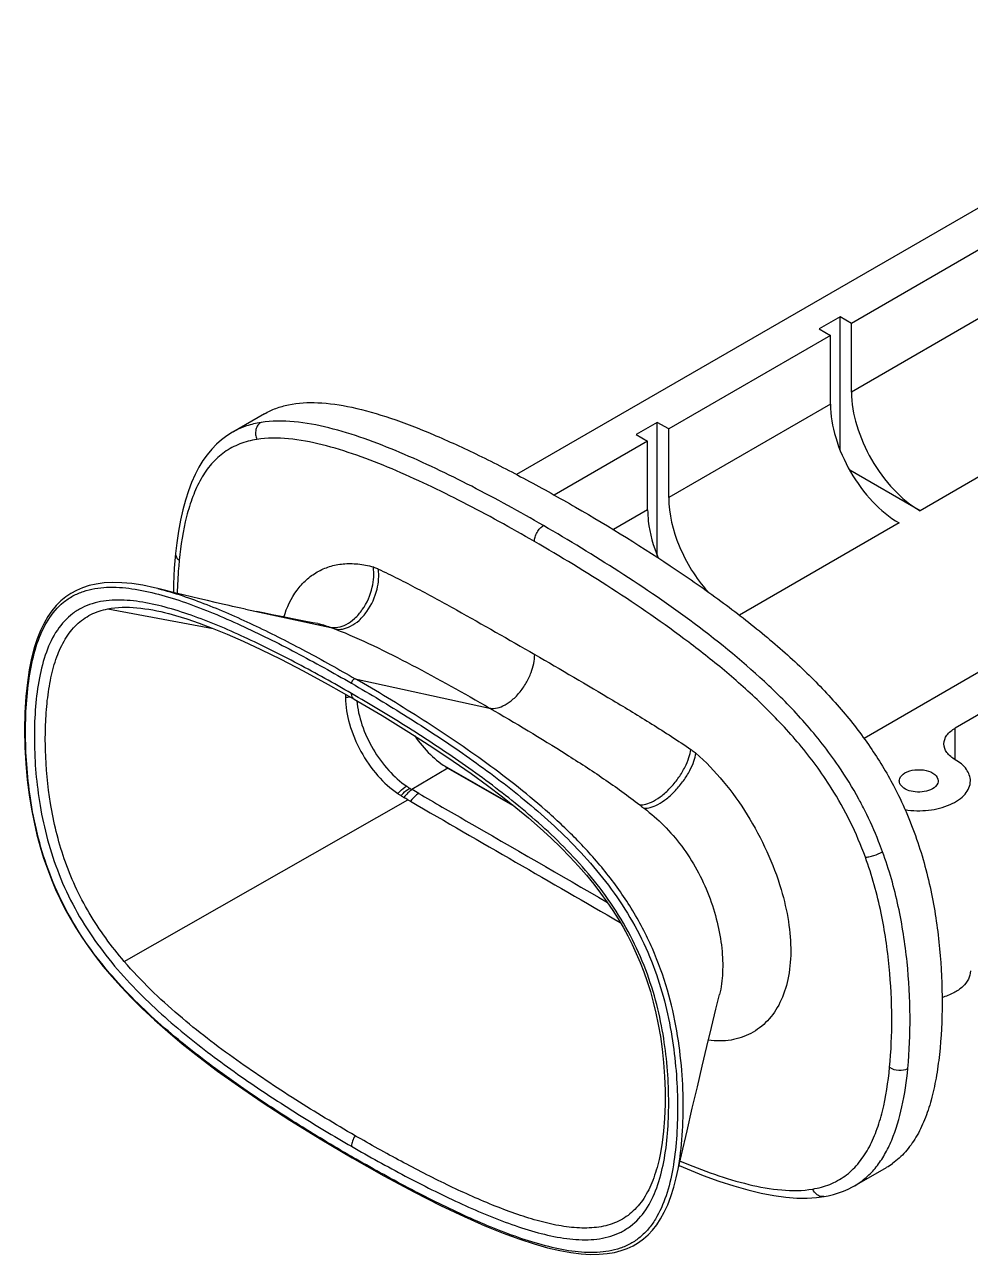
# Model space of a CAD drawing. Header units: millimetres. Extents: x 0 to 1189, y 0 to 841.
# Drawn here: x 292 to 365.2, y 331 to 426.1 of the extents above; entities that cross this region are included whole.
import ezdxf

# ---------------------------------------------------------------- set-up
doc = ezdxf.new("R2010")
doc.units = ezdxf.units.MM
doc.header["$LTSCALE"] = 65.395
doc.layers.get('0').update_dxf_attribs({"linetype": 'CONTINUOUS'})
doc.layers.add('AXIS', color=7, linetype='CONTINUOUS')

msp = doc.modelspace()

# ---------------------------------------------------------------- linework, layer by layer
at = {"color": 7, "linetype": 'Continuous'}
for p, q in [((390.332, 426.136), (330.056, 391.336)), ((368.487, 410.258), (355.971, 403.032)), ((424.273, 406.54), (363.997, 371.74)), ((355.088, 403.542), (353.461, 402.603)), ((355.088, 393.238), (355.088, 403.542)), ((355.971, 403.032), (355.088, 403.542)), ((353.461, 402.603), (354.345, 402.093)), ((355.971, 397.725), (355.971, 403.032)), ((354.345, 402.093), (341.829, 394.867)), ((354.345, 396.786), (354.345, 402.093)), ((310.568, 396.041), (308.103, 394.618)), ((340.945, 395.378), (339.319, 394.439)), ((340.945, 385.073), (340.945, 395.378)), ((341.829, 394.867), (340.945, 395.378)), ((341.829, 389.56), (341.829, 394.867)), ((308.102, 394.619), (308.092, 394.613)), ((340.203, 393.928), (332.977, 389.757)), ((339.319, 394.439), (340.203, 393.928)), ((340.203, 388.621), (340.203, 393.928)), ((361.275, 388.539), (355.832, 391.682)), ((302.923, 382.377), (302.326, 382.526)), ((303.612, 382.208), (302.923, 382.377)), ((304.28, 382.044), (303.612, 382.208)), ((304.929, 381.887), (304.28, 382.044)), ((305.556, 381.737), (304.929, 381.887)), ((306.163, 381.593), (305.556, 381.737)), ((306.748, 381.456), (306.163, 381.593)), ((307.306, 381.327), (306.748, 381.456)), ((303.144, 380.598), (303.152, 380.596)), ((309.084, 380.935), (309.942, 380.754)), ((368.487, 377.599), (356.945, 370.935)), ((324.318, 368.929), (329.792, 365.769)), ((324.753, 368.65), (329.925, 365.663)), ((341.088, 338.39), (341.087, 338.387)), ((356.203, 336.343), (358.678, 337.772)), ((353.847, 335.514), (353.847, 335.514))]:
    msp.add_line(p, q, dxfattribs=at)
at = {"color": 9, "linetype": 'Continuous'}
for p, q in [((368.487, 404.951), (355.971, 397.725)), ((354.345, 396.786), (341.829, 389.56)), ((373.791, 395.765), (361.275, 388.539)), ((340.203, 388.621), (337.548, 387.088)), ((359.648, 387.6), (347.302, 380.472)), ((298.435, 380.952), (306.584, 379.448)), ((309.1, 380.931), (315.702, 379.523)), ((317.59, 375.547), (327.967, 373.29)), ((363.997, 369.291), (363.997, 371.74)), ((324.753, 368.649), (321.974, 366.978)), ((299.721, 353.687), (321.657, 366.193)), ((321.657, 366.193), (321.861, 366.076)), ((317.38, 338.561), (317.291, 338.612)), ((317.38, 338.561), (317.298, 338.607)), ((356.204, 336.343), (356.222, 336.354))]:
    msp.add_line(p, q, dxfattribs=at)
at = {"color": 7, "linetype": 'Continuous'}
for points in [[(308.102, 394.619), (307.643, 394.328), (307.237, 394.021), (306.853, 393.68), (306.485, 393.299), (306.135, 392.878), (305.806, 392.417), (305.494, 391.908), (305.2, 391.348), (304.927, 390.739), (304.676, 390.08), (304.447, 389.37), (304.242, 388.611), (304.062, 387.805), (303.907, 386.955), (303.777, 386.06), (303.682, 385.235)], [(303.682, 385.235), (303.588, 384.105), (303.526, 382.862), (303.514, 382.232)], [(302.325, 382.526), (302.054, 382.591), (301.145, 382.781), (300.305, 382.909), (299.526, 382.98), (298.817, 382.995), (298.161, 382.961), (297.556, 382.879), (297.003, 382.755), (296.491, 382.589), (296.023, 382.388), (295.595, 382.154), (295.191, 381.88), (294.812, 381.567), (294.461, 381.215), (294.126, 380.814), (293.81, 380.361), (293.518, 379.857), (293.242, 379.286), (292.989, 378.647), (292.76, 377.938), (292.553, 377.141), (292.373, 376.251), (292.225, 375.269), (292.111, 374.182), (292.035, 372.943), (292.007, 371.593), (292.032, 370.263), (292.101, 368.991), (292.213, 367.748), (292.362, 366.567), (292.538, 365.473), (292.739, 364.451), (292.966, 363.476), (293.215, 362.552), (293.482, 361.682), (293.771, 360.842), (294.079, 360.037), (294.405, 359.268), (294.756, 358.509), (295.132, 357.763), (295.532, 357.033), (295.967, 356.298), (296.435, 355.563), (296.938, 354.83), (297.491, 354.077), (298.095, 353.308), (298.75, 352.528), (299.472, 351.722), (300.257, 350.899), (301.108, 350.058), (302.055, 349.175), (303.084, 348.267), (304.207, 347.328), (305.493, 346.308), (306.938, 345.218), (308.547, 344.066), (310.396, 342.804), (312.512, 341.428), (314.867, 339.968), (317.346, 338.502)], [(303.152, 380.596), (303.67, 380.454), (304.552, 380.185), (305.501, 379.859), (306.525, 379.472), (307.665, 379.005), (308.913, 378.457), (310.275, 377.821), (311.819, 377.06), (313.567, 376.155), (315.495, 375.11), (317.497, 373.977)], [(309.084, 380.935), (308.596, 381.04), (308.337, 381.096), (308.09, 381.151), (307.838, 381.207), (307.575, 381.266), (307.306, 381.327)], [(314.683, 379.817), (314.306, 379.888), (313.507, 380.039), (312.737, 380.188), (311.996, 380.335), (311.282, 380.478), (310.597, 380.618), (309.942, 380.754)], [(317.497, 373.977), (319.664, 372.699), (321.728, 371.428), (323.575, 370.243), (325.171, 369.175), (326.549, 368.215), (327.809, 367.3), (328.97, 366.42), (330.013, 365.594), (330.981, 364.79), (331.881, 364.006), (332.705, 363.251), (333.474, 362.508), (334.192, 361.778), (334.853, 361.065), (335.469, 360.361), (336.041, 359.666), (336.567, 358.985), (337.056, 358.309), (337.506, 357.644), (337.919, 356.99), (338.307, 356.331), (338.669, 355.667), (339.005, 355.002), (339.324, 354.318), (339.624, 353.615), (339.903, 352.896), (340.166, 352.145), (340.412, 351.362), (340.638, 350.55), (340.844, 349.698), (341.027, 348.809), (341.186, 347.883), (341.322, 346.908), (341.431, 345.868), (341.507, 344.785), (341.545, 343.706), (341.545, 342.621), (341.505, 341.548), (341.429, 340.562), (341.324, 339.69), (341.194, 338.902), (341.088, 338.39)], [(342.418, 336.966), (342.826, 338.747), (343.249, 340.584), (343.657, 342.339), (344.049, 344.008), (344.425, 345.598), (344.79, 347.124), (345.144, 348.593), (345.486, 350.001), (345.765, 351.138)], [(317.34, 338.503), (319.787, 337.124), (322.105, 335.882), (324.19, 334.828), (326.015, 333.962), (327.605, 333.26), (329.037, 332.679), (330.314, 332.21), (331.432, 331.845), (332.459, 331.555), (333.405, 331.334), (334.259, 331.18), (335.05, 331.083), (335.783, 331.039), (336.451, 331.046), (337.069, 331.1), (337.634, 331.197), (338.148, 331.331), (338.628, 331.504), (339.073, 331.713), (339.483, 331.955), (339.872, 332.236), (340.236, 332.557), (340.576, 332.915), (340.901, 333.324), (341.207, 333.784), (341.492, 334.295), (341.76, 334.872), (342.007, 335.516), (342.231, 336.228), (342.418, 336.967)], [(342.634, 337.911), (343.257, 337.646), (344.509, 337.15), (345.708, 336.715), (346.858, 336.339), (347.952, 336.025), (348.989, 335.774), (349.967, 335.587), (350.886, 335.462), (351.744, 335.398), (352.541, 335.39), (353.275, 335.437), (353.847, 335.514)], [(353.847, 335.514), (354.165, 335.575), (354.574, 335.673), (354.969, 335.791), (355.349, 335.929), (355.712, 336.086), (356.059, 336.262), (356.204, 336.343)]]:
    msp.add_lwpolyline(points, dxfattribs=at)
at = {"color": 9, "linetype": 'Continuous'}
for centre, radius, start, end in [((310.984, 389.604), 5.783, 119.15683, 119.47365), ((310.98, 389.611), 5.775, 119.47363, 119.88738), ((322.478, 374.112), 5.643, 177.59867, 180.02445), ((316.588, 376.601), 2.504, 275.66753, 283.31356), ((233.439, 213.845), 176.047, 59.92676, 60.04487), ((226.69, 199.979), 192.27, 60.11372, 60.29229), ((353.741, 336.135), 0.629, 277.32793, 279.65965)]:
    msp.add_arc(centre, radius, start, end, dxfattribs=at)
at = {"color": 7, "linetype": 'Continuous'}
msp.add_arc((355.805, 342.749), 5.746, 299.99925, 305.50357, dxfattribs=at)
for points, knots in [([(355.971, 397.725), (355.971, 396.855), (356.298, 395.022), (357.434, 392.446), (359.097, 390.173), (360.522, 388.974), (361.275, 388.539)], [0, 0, 0, 0, 0.237238, 0.500001, 0.762763, 1, 1, 1, 1]), ([(310.568, 396.041), (310.848, 396.203), (311.452, 396.487), (312.819, 396.876), (314.82, 396.977), (317.475, 396.574), (320.456, 395.705), (323.726, 394.431), (327.23, 392.814), (330.9, 390.926), (333.372, 389.546), (334.623, 388.824)], [0, 0, 0, 0, 0.037508, 0.07676, 0.163912, 0.266572, 0.386412, 0.522498, 0.672423, 0.832831, 1, 1, 1, 1]), ([(354.345, 396.786), (354.345, 395.917), (354.671, 394.083), (355.808, 391.507), (357.471, 389.234), (358.896, 388.035), (359.648, 387.6)], [0, 0, 0, 0, 0.237238, 0.500001, 0.762763, 1, 1, 1, 1]), ([(341.829, 389.56), (341.829, 388.283), (342.503, 385.627), (343.93, 383.326), (344.851, 382.288)], [0, 0, 0, 0, 0.479193, 1, 1, 1, 1]), ([(334.623, 388.824), (337.272, 387.294), (341.149, 384.901), (346.054, 381.461), (349.443, 378.816), (352.503, 376.088), (355.178, 373.271), (357.435, 370.36), (358.675, 368.315), (359.218, 367.287)], [0, 0, 0, 0, 0.277293, 0.412623, 0.542865, 0.666764, 0.783837, 0.894536, 1, 1, 1, 1]), ([(340.203, 388.621), (340.203, 388.326), (340.283, 387.054), (340.638, 385.807), (341.012, 384.903)], [0, 0, 0, 0, 0.231679, 1, 1, 1, 1]), ([(316.057, 379.388), (316.235, 379.362), (316.644, 379.375), (317.278, 379.606), (317.928, 380.071), (318.724, 380.984), (319.338, 382.343), (319.441, 383.517), (319.376, 384.031)], [0, 0, 0, 0, 0.085079, 0.188727, 0.313883, 0.457389, 0.755832, 1, 1, 1, 1]), ([(317.59, 375.547), (317.561, 375.553), (317.484, 375.529), (317.388, 375.451), (317.324, 375.331), (317.299, 375.243), (317.299, 375.202)], [0, 0, 0, 0, 0.186596, 0.450629, 0.74933, 1, 1, 1, 1]), ([(322.181, 371.138), (322.537, 370.619), (323.307, 369.688), (324.259, 368.935), (324.753, 368.65)], [0, 0, 0, 0, 0.524751, 1, 1, 1, 1]), ([(363.119, 370.515), (363.119, 370.749), (363.323, 371.271), (363.749, 371.597), (363.997, 371.74)], [0, 0, 0, 0, 0.449174, 1, 1, 1, 1]), ([(339.586, 365.803), (339.743, 365.794), (340.116, 365.846), (340.708, 366.097), (341.367, 366.544), (342.031, 367.168), (342.625, 367.909), (343.091, 368.681), (343.401, 369.403), (343.52, 369.867), (343.551, 370.076)], [0, 0, 0, 0, 0.0766, 0.179295, 0.309716, 0.461181, 0.619661, 0.769055, 0.89742, 1, 1, 1, 1]), ([(363.997, 369.291), (363.749, 369.434), (363.323, 369.76), (363.119, 370.282), (363.119, 370.515)], [0, 0, 0, 0, 0.550826, 1, 1, 1, 1]), ([(365.169, 367.658), (365.169, 367.969), (364.896, 368.665), (364.328, 369.1), (363.997, 369.291)], [0, 0, 0, 0, 0.449171, 1, 1, 1, 1]), ([(359.218, 367.287), (359.919, 365.96), (361.099, 363.227), (362.241, 358.964), (362.849, 354.701), (362.977, 351.863), (362.975, 350.464)], [0, 0, 0, 0, 0.258742, 0.510912, 0.758809, 1, 1, 1, 1]), ([(360.114, 365.43), (360.714, 365.335), (361.907, 365.312), (363.32, 365.649), (364.246, 366.153), (364.89, 366.698), (365.169, 367.289), (365.169, 367.658)], [0, 0, 0, 0, 0.300182, 0.583205, 0.707771, 0.817834, 1, 1, 1, 1]), ([(365.169, 352.961), (365.169, 352.745), (365.049, 352.281), (364.57, 351.691), (363.855, 351.211), (363.281, 350.989), (362.97, 350.899)], [0, 0, 0, 0, 0.201788, 0.42966, 0.696151, 1, 1, 1, 1]), ([(362.975, 350.464), (362.973, 349.143), (362.886, 347.201), (362.538, 344.706), (362.167, 343.009), (361.663, 341.469), (361.009, 340.108), (360.187, 338.951), (359.505, 338.33), (359.142, 338.071)], [0, 0, 0, 0, 0.295821, 0.433809, 0.563475, 0.684084, 0.79576, 0.900027, 1, 1, 1, 1])]:
    msp.add_open_spline(points, degree=3, knots=knots, dxfattribs=at)
at = {"color": 9, "linetype": 'Continuous'}
for points, knots in [([(310.295, 395.373), (309.913, 395.312), (309.178, 395.136), (308.486, 394.832), (308.167, 394.654)], [0, 0, 0, 0, 0.514113, 1, 1, 1, 1]), ([(310.295, 395.373), (310.203, 395.32), (310.03, 395.157), (309.882, 394.815), (309.857, 394.427), (309.92, 394.172), (309.968, 394.057)], [0, 0, 0, 0, 0.216293, 0.471754, 0.744658, 1, 1, 1, 1]), ([(332.148, 387.395), (330.319, 388.45), (327.564, 389.966), (323.84, 391.814), (321.074, 393.063), (318.32, 394.145), (315.592, 394.993), (312.919, 395.505), (311.135, 395.509), (310.295, 395.373)], [0, 0, 0, 0, 0.268492, 0.399856, 0.528778, 0.654522, 0.775997, 0.891657, 1, 1, 1, 1]), ([(309.968, 394.057), (309.519, 393.985), (308.641, 393.759), (307.436, 393.119), (306.417, 392.184), (305.604, 390.999), (304.977, 389.619), (304.34, 387.53), (304.085, 385.864), (303.97, 384.726)], [0, 0, 0, 0, 0.113581, 0.224602, 0.337272, 0.455484, 0.581183, 0.714452, 1, 1, 1, 1]), ([(331.441, 386.17), (329.625, 387.217), (326.891, 388.722), (323.199, 390.555), (320.465, 391.79), (317.754, 392.854), (315.085, 393.684), (312.494, 394.182), (310.774, 394.187), (309.968, 394.057)], [0, 0, 0, 0, 0.271202, 0.403647, 0.53331, 0.659289, 0.78027, 0.894422, 1, 1, 1, 1]), ([(331.441, 386.17), (331.441, 386.281), (331.482, 386.526), (331.635, 386.875), (331.861, 387.181), (332.052, 387.34), (332.148, 387.395)], [0, 0, 0, 0, 0.227123, 0.500001, 0.772878, 1, 1, 1, 1]), ([(354.959, 368.813), (354.166, 369.972), (352.466, 372.132), (348.799, 375.887), (343.982, 379.813), (338.086, 383.845), (334.12, 386.256), (332.148, 387.395)], [0, 0, 0, 0, 0.142169, 0.277351, 0.530503, 0.769456, 1, 1, 1, 1]), ([(354.407, 367.114), (353.664, 368.29), (352.032, 370.498), (349.269, 373.439), (346.373, 376.041), (342.479, 379.121), (337.526, 382.529), (333.464, 385.001), (331.441, 386.17)], [0, 0, 0, 0, 0.138679, 0.272588, 0.401483, 0.526288, 0.767148, 1, 1, 1, 1]), ([(303.682, 385.235), (303.672, 385.139), (303.732, 384.93), (303.883, 384.787), (303.97, 384.726)], [0, 0, 0, 0, 0.475161, 1, 1, 1, 1]), ([(303.97, 384.726), (303.949, 384.517), (303.872, 383.663), (303.828, 382.806), (303.81, 382.159)], [0, 0, 0, 0, 0.246077, 1, 1, 1, 1]), ([(312.065, 380.323), (312.286, 381.064), (312.776, 382.117), (313.771, 383.219), (314.626, 383.841), (315.595, 384.265), (316.665, 384.476), (317.816, 384.463), (318.591, 384.305), (318.984, 384.196)], [0, 0, 0, 0, 0.260834, 0.380958, 0.497685, 0.614442, 0.734842, 0.862416, 1, 1, 1, 1]), ([(315.702, 379.523), (315.883, 379.497), (316.294, 379.51), (316.932, 379.742), (317.582, 380.21), (318.373, 381.129), (318.972, 382.5), (319.057, 383.68), (318.984, 384.196)], [0, 0, 0, 0, 0.085706, 0.189539, 0.31443, 0.457409, 0.755108, 1, 1, 1, 1]), ([(318.984, 384.196), (319.016, 384.186), (319.151, 384.14), (319.28, 384.081), (319.376, 384.031)], [0, 0, 0, 0, 0.240882, 1, 1, 1, 1]), ([(319.376, 384.031), (319.882, 383.796), (320.893, 383.301), (322.909, 382.254), (326.446, 380.314), (329.454, 378.591), (331.463, 377.431)], [0, 0, 0, 0, 0.121617, 0.245, 0.494853, 1, 1, 1, 1]), ([(317.291, 338.612), (315.841, 339.449), (312.938, 341.195), (308.626, 344.024), (304.33, 347.198), (300.127, 350.898), (296.983, 354.611), (294.96, 358.047), (293.411, 361.627), (292.528, 365.314), (292.142, 368.901), (292.051, 371.437), (292.136, 373.862), (292.408, 376.151), (292.911, 378.253), (293.715, 380.091), (294.739, 381.313), (295.736, 381.979), (296.839, 382.456), (298.401, 382.697), (300.363, 382.554), (302.402, 382.114), (305.227, 381.222), (308.789, 379.72), (313.052, 377.589), (315.881, 376.021), (317.299, 375.202)], [0, 0, 0, 0, 0.063856, 0.129237, 0.196758, 0.267516, 0.342543, 0.381155, 0.419274, 0.491064, 0.524657, 0.556885, 0.587785, 0.617187, 0.644723, 0.669992, 0.69312, 0.704298, 0.715508, 0.738739, 0.763691, 0.790275, 0.818159, 0.876637, 0.937515, 1, 1, 1, 1]), ([(302.326, 382.526), (302.957, 382.369), (304.225, 381.992), (306.772, 381.059), (309.968, 379.636), (313.789, 377.69), (316.322, 376.279), (317.59, 375.547)], [0, 0, 0, 0, 0.115924, 0.235638, 0.483338, 0.73884, 1, 1, 1, 1]), ([(317.299, 374.413), (315.929, 375.203), (313.197, 376.719), (309.733, 378.457), (306.966, 379.678), (304.925, 380.471), (302.91, 381.113), (300.939, 381.549), (299.038, 381.702), (297.523, 381.493), (296.442, 381.062), (295.461, 380.454), (294.434, 379.321), (293.613, 377.582), (293.098, 375.573), (292.819, 373.372), (292.705, 370.178), (292.959, 366.826), (293.659, 363.391), (294.502, 360.716), (295.687, 358.08), (297.678, 354.785), (300.728, 351.221), (304.789, 347.664), (308.937, 344.613), (313.1, 341.887), (315.901, 340.203), (317.3, 339.396)], [0, 0, 0, 0, 0.062487, 0.123395, 0.153042, 0.181947, 0.209873, 0.236518, 0.261551, 0.284888, 0.29613, 0.307303, 0.330269, 0.355281, 0.382602, 0.411892, 0.442777, 0.508767, 0.544103, 0.58109, 0.619348, 0.657981, 0.732872, 0.803487, 0.870897, 0.9362, 1, 1, 1, 1]), ([(299.721, 353.687), (298.715, 354.859), (297.334, 356.742), (295.9, 359.475), (294.78, 362.271), (293.924, 365.799), (293.602, 369.298), (293.608, 371.962), (293.737, 373.838), (294.009, 375.599), (294.445, 377.208), (295.085, 378.617), (295.97, 379.766), (297.111, 380.577), (297.987, 380.862), (298.435, 380.952)], [0, 0, 0, 0, 0.150565, 0.226103, 0.300573, 0.443769, 0.578321, 0.642208, 0.703443, 0.761498, 0.815686, 0.865561, 0.911514, 0.95542, 1, 1, 1, 1]), ([(298.435, 380.952), (299.173, 381.101), (300.783, 381.117), (302.34, 380.806), (303.144, 380.598)], [0, 0, 0, 0, 0.475232, 1, 1, 1, 1]), ([(314.683, 379.817), (314.766, 379.802), (315.112, 379.727), (315.451, 379.62), (315.702, 379.523)], [0, 0, 0, 0, 0.240122, 1, 1, 1, 1]), ([(315.702, 379.523), (315.729, 379.513), (315.847, 379.468), (315.965, 379.423), (316.057, 379.388)], [0, 0, 0, 0, 0.224804, 1, 1, 1, 1]), ([(316.057, 379.388), (317.048, 379.003), (319.038, 378.114), (323.019, 376.095), (325.987, 374.433), (327.967, 373.29)], [0, 0, 0, 0, 0.238233, 0.487754, 1, 1, 1, 1]), ([(327.967, 373.29), (328.119, 373.257), (328.481, 373.253), (329.063, 373.444), (329.693, 373.851), (330.303, 374.459), (330.823, 375.204), (331.288, 376.185), (331.463, 376.958), (331.463, 377.431)], [0, 0, 0, 0, 0.078245, 0.178658, 0.305058, 0.453172, 0.61046, 0.761172, 1, 1, 1, 1]), ([(331.463, 377.431), (333.486, 376.263), (336.526, 374.494), (340.044, 372.362), (342.053, 371.083), (343.055, 370.421), (343.551, 370.076)], [0, 0, 0, 0, 0.495295, 0.745465, 0.871952, 1, 1, 1, 1]), ([(317.299, 375.202), (318.746, 374.366), (321.646, 372.622), (325.953, 369.795), (329.491, 367.187), (332.26, 364.854), (335.039, 362.238), (337.588, 359.233), (339.615, 355.805), (341.17, 352.229), (342.059, 348.545), (342.45, 344.96), (342.545, 342.425), (342.465, 340), (342.197, 337.709), (341.702, 335.605), (341.021, 334.034), (340.279, 332.996), (339.637, 332.356), (338.903, 331.854), (337.806, 331.368), (336.251, 331.114), (334.293, 331.247), (332.258, 331.679), (330.176, 332.33), (328.067, 333.14), (325.205, 334.392), (321.622, 336.181), (318.797, 337.744), (317.38, 338.561)], [0, 0, 0, 0, 0.063844, 0.129213, 0.19671, 0.231592, 0.267462, 0.342452, 0.381061, 0.419207, 0.491043, 0.524643, 0.556906, 0.587829, 0.617258, 0.644856, 0.670163, 0.682016, 0.693417, 0.704601, 0.715801, 0.738988, 0.763885, 0.790423, 0.818267, 0.847108, 0.876706, 0.937546, 1, 1, 1, 1]), ([(342.419, 336.968), (342.613, 337.822), (342.874, 339.613), (342.994, 342.392), (342.879, 345.32), (342.5, 348.381), (341.78, 351.551), (340.627, 354.751), (339.003, 357.835), (336.987, 360.659), (334.728, 363.168), (331.607, 366.091), (327.553, 369.244), (322.595, 372.567), (319.255, 374.586), (317.59, 375.547)], [0, 0, 0, 0, 0.05296, 0.109121, 0.168103, 0.230024, 0.295425, 0.364313, 0.435208, 0.505565, 0.573607, 0.639084, 0.764028, 0.883718, 1, 1, 1, 1]), ([(316.835, 374.11), (316.835, 373.42), (317.082, 371.962), (317.951, 369.899), (319.221, 368.057), (320.305, 367.061), (320.873, 366.675)], [0, 0, 0, 0, 0.237074, 0.500376, 0.763979, 1, 1, 1, 1]), ([(317.3, 339.396), (318.669, 338.605), (321.401, 337.09), (325.518, 335.026), (328.957, 333.568), (331.686, 332.696), (333.657, 332.261), (335.558, 332.107), (337.073, 332.316), (338.153, 332.747), (339.135, 333.355), (340.162, 334.486), (340.983, 336.225), (341.498, 338.233), (341.778, 340.433), (341.892, 343.625), (341.638, 346.977), (340.94, 350.411), (340.098, 353.085), (338.914, 355.72), (336.925, 359.017), (333.875, 362.582), (329.814, 366.141), (325.664, 369.194), (321.5, 371.921), (318.698, 373.605), (317.299, 374.413)], [0, 0, 0, 0, 0.062483, 0.123382, 0.181912, 0.209841, 0.23648, 0.261514, 0.284851, 0.29609, 0.307261, 0.330221, 0.355225, 0.382536, 0.411818, 0.442695, 0.508667, 0.543993, 0.58097, 0.619218, 0.657845, 0.732758, 0.803406, 0.870844, 0.936174, 1, 1, 1, 1]), ([(317.497, 373.977), (317.432, 374.014), (317.321, 374.153), (317.299, 374.322), (317.299, 374.412)], [0, 0, 0, 0, 0.453018, 1, 1, 1, 1]), ([(317.704, 373.855), (317.757, 373.221), (318.055, 371.915), (318.904, 370.084), (320.077, 368.465), (321.054, 367.589), (321.563, 367.242)], [0, 0, 0, 0, 0.242471, 0.504926, 0.765093, 1, 1, 1, 1]), ([(327.967, 373.29), (329.966, 372.135), (332.942, 370.362), (336.808, 367.85), (338.679, 366.507), (339.586, 365.803)], [0, 0, 0, 0, 0.500801, 0.75107, 1, 1, 1, 1]), ([(343.551, 370.076), (343.584, 370.055), (343.719, 369.967), (343.848, 369.868), (343.942, 369.789)], [0, 0, 0, 0, 0.242502, 1, 1, 1, 1]), ([(339.93, 365.535), (340.087, 365.528), (340.459, 365.585), (341.049, 365.839), (341.71, 366.286), (342.379, 366.908), (342.982, 367.643), (343.459, 368.408), (343.78, 369.123), (343.907, 369.582), (343.942, 369.789)], [0, 0, 0, 0, 0.076265, 0.179093, 0.309934, 0.46187, 0.620658, 0.770055, 0.898078, 1, 1, 1, 1]), ([(343.942, 369.789), (344.703, 369.123), (346.147, 367.622), (347.971, 365.052), (349.472, 362.246), (350.227, 360.263), (350.525, 359.262)], [0, 0, 0, 0, 0.241588, 0.494927, 0.750569, 1, 1, 1, 1]), ([(357.004, 365.354), (356.853, 365.653), (356.23, 366.84), (355.525, 367.984), (354.959, 368.813)], [0, 0, 0, 0, 0.250426, 1, 1, 1, 1]), ([(320.873, 366.675), (320.926, 366.734), (321.131, 366.95), (321.37, 367.137), (321.563, 367.242)], [0, 0, 0, 0, 0.264506, 1, 1, 1, 1]), ([(321.128, 366.508), (321.179, 366.568), (321.376, 366.788), (321.61, 366.98), (321.799, 367.087)], [0, 0, 0, 0, 0.264896, 1, 1, 1, 1]), ([(321.799, 367.087), (321.812, 367.078), (321.869, 367.04), (321.929, 367.005), (321.974, 366.979)], [0, 0, 0, 0, 0.232929, 1, 1, 1, 1]), ([(357.043, 361.747), (356.704, 362.678), (355.922, 364.52), (354.944, 366.264), (354.407, 367.114)], [0, 0, 0, 0, 0.496461, 1, 1, 1, 1]), ([(320.873, 366.675), (320.893, 366.662), (320.978, 366.607), (321.063, 366.55), (321.128, 366.508)], [0, 0, 0, 0, 0.23062, 1, 1, 1, 1]), ([(321.974, 366.979), (321.856, 366.905), (321.628, 366.719), (321.434, 366.498), (321.343, 366.375)], [0, 0, 0, 0, 0.475592, 1, 1, 1, 1]), ([(322.494, 366.681), (322.437, 366.646), (322.197, 366.477), (321.994, 366.258), (321.861, 366.076)], [0, 0, 0, 0, 0.22954, 1, 1, 1, 1]), ([(322.494, 366.681), (323.711, 365.98), (328.578, 363.175), (333.443, 360.368), (337.089, 358.259)], [0, 0, 0, 0, 0.250084, 1, 1, 1, 1]), ([(321.861, 366.076), (324.568, 364.508), (329.977, 361.385), (335.386, 358.262), (338.087, 356.705)], [0, 0, 0, 0, 0.500919, 1, 1, 1, 1]), ([(339.586, 365.803), (339.616, 365.779), (339.73, 365.689), (339.845, 365.6), (339.93, 365.535)], [0, 0, 0, 0, 0.262641, 1, 1, 1, 1]), ([(339.93, 365.535), (340.469, 365.128), (341.51, 364.213), (342.89, 362.616), (344.061, 360.793), (344.974, 358.815), (345.614, 356.775), (345.972, 354.767), (346.048, 352.882), (345.899, 351.687), (345.765, 351.139)], [0, 0, 0, 0, 0.124295, 0.254123, 0.387367, 0.521734, 0.653886, 0.779886, 0.896129, 1, 1, 1, 1]), ([(358.374, 362.179), (358.276, 362.446), (357.867, 363.524), (357.394, 364.578), (357.004, 365.354)], [0, 0, 0, 0, 0.246754, 1, 1, 1, 1]), ([(357.043, 361.747), (357.137, 361.751), (357.356, 361.786), (357.809, 361.911), (358.159, 362.055), (358.374, 362.179)], [0, 0, 0, 0, 0.200193, 0.471552, 1, 1, 1, 1]), ([(358.921, 345.509), (359.043, 346.763), (359.142, 349.356), (358.945, 353.351), (358.332, 357.541), (357.554, 360.345), (357.043, 361.747)], [0, 0, 0, 0, 0.229618, 0.471957, 0.728003, 1, 1, 1, 1]), ([(360.331, 345.424), (360.461, 346.755), (360.56, 349.504), (360.334, 353.695), (359.675, 357.98), (358.877, 360.797), (358.374, 362.179)], [0, 0, 0, 0, 0.23599, 0.484881, 0.740223, 1, 1, 1, 1]), ([(350.525, 359.262), (350.768, 358.446), (351.14, 356.844), (351.338, 354.495), (351.137, 352.363), (350.54, 350.529), (349.555, 349.067), (348.227, 348.047), (346.625, 347.519), (345.483, 347.523), (344.907, 347.603)], [0, 0, 0, 0, 0.16357, 0.314737, 0.451025, 0.57234, 0.681578, 0.784504, 0.888239, 1, 1, 1, 1]), ([(317.577, 340.218), (316.029, 341.112), (312.929, 342.982), (308.339, 346.036), (303.81, 349.499), (301.008, 352.19), (299.721, 353.687)], [0, 0, 0, 0, 0.238825, 0.483501, 0.736185, 1, 1, 1, 1]), ([(352.973, 336.092), (353.421, 336.168), (354.298, 336.402), (355.497, 337.057), (356.507, 338.006), (357.312, 339.203), (357.931, 340.594), (358.559, 342.694), (358.809, 344.367), (358.921, 345.509)], [0, 0, 0, 0, 0.113207, 0.22402, 0.336686, 0.45504, 0.58091, 0.71432, 1, 1, 1, 1]), ([(356.222, 336.354), (356.538, 336.539), (357.141, 336.972), (357.916, 337.793), (358.57, 338.767), (359.314, 340.297), (359.962, 342.534), (360.234, 344.424), (360.331, 345.424)], [0, 0, 0, 0, 0.106354, 0.214249, 0.326769, 0.445961, 0.707715, 1, 1, 1, 1]), ([(358.921, 345.509), (359.123, 345.367), (359.614, 345.225), (360.123, 345.305), (360.331, 345.425)], [0, 0, 0, 0, 0.506803, 1, 1, 1, 1]), ([(317.577, 340.218), (317.492, 340.091), (317.36, 339.826), (317.301, 339.534), (317.301, 339.395)], [0, 0, 0, 0, 0.525109, 1, 1, 1, 1]), ([(341.087, 338.387), (340.961, 337.835), (340.659, 336.787), (339.972, 335.368), (339.025, 334.234), (337.813, 333.467), (336.411, 333.092), (334.889, 333.045), (333.283, 333.249), (331.618, 333.646), (329.913, 334.193), (327.574, 335.085), (324.63, 336.42), (321.097, 338.232), (318.752, 339.54), (317.577, 340.218)], [0, 0, 0, 0, 0.060937, 0.116876, 0.168363, 0.217824, 0.268526, 0.322631, 0.380639, 0.44214, 0.506508, 0.573101, 0.711254, 0.854005, 1, 1, 1, 1]), ([(342.712, 338.252), (343.593, 337.886), (345.338, 337.212), (347.957, 336.416), (350.499, 335.948), (352.184, 335.958), (352.973, 336.092)], [0, 0, 0, 0, 0.270006, 0.529172, 0.773682, 1, 1, 1, 1]), ([(353.821, 335.51), (353.737, 335.5), (353.556, 335.514), (353.223, 335.678), (353.046, 335.919), (352.973, 336.092)], [0, 0, 0, 0, 0.232936, 0.48422, 1, 1, 1, 1])]:
    msp.add_open_spline(points, degree=3, knots=knots, dxfattribs=at)
for points in [[(321.563, 367.242), (321.642, 367.191), (321.72, 367.138), (321.799, 367.087)], [(321.128, 366.508), (321.198, 366.46), (321.27, 366.417), (321.343, 366.375)]]:
    msp.add_open_spline(points, degree=3, dxfattribs=at)
at = {"color": 7, "linetype": 'Continuous'}
msp.add_open_spline([(317.344, 338.503), (317.309, 338.524), (317.291, 338.572), (317.291, 338.612)], degree=3, dxfattribs=at)
at = {"layer": 'AXIS', "color": 7, "linetype": 'Continuous'}
for points, knots in [([(359.669, 367.658), (359.669, 367.715), (359.715, 367.975), (359.934, 368.169), (360.108, 368.27)], [0, 0, 0, 0, 0.220966, 1, 1, 1, 1]), ([(360.108, 368.27), (360.34, 368.404), (360.896, 368.556), (361.709, 368.507), (362.399, 368.248), (362.669, 367.839), (362.669, 367.658)], [0, 0, 0, 0, 0.271611, 0.564793, 0.816422, 1, 1, 1, 1]), ([(359.808, 367.293), (359.786, 367.321), (359.71, 367.428), (359.669, 367.562), (359.669, 367.658)], [0, 0, 0, 0, 0.269434, 1, 1, 1, 1]), ([(362.229, 367.045), (361.841, 366.821), (360.963, 366.699), (360.06, 366.981), (359.808, 367.293)], [0, 0, 0, 0, 0.527917, 1, 1, 1, 1]), ([(362.669, 367.658), (362.669, 367.601), (362.623, 367.34), (362.404, 367.146), (362.229, 367.045)], [0, 0, 0, 0, 0.220966, 1, 1, 1, 1])]:
    msp.add_open_spline(points, degree=3, knots=knots, dxfattribs=at)

doc.saveas('drawing.dxf')
